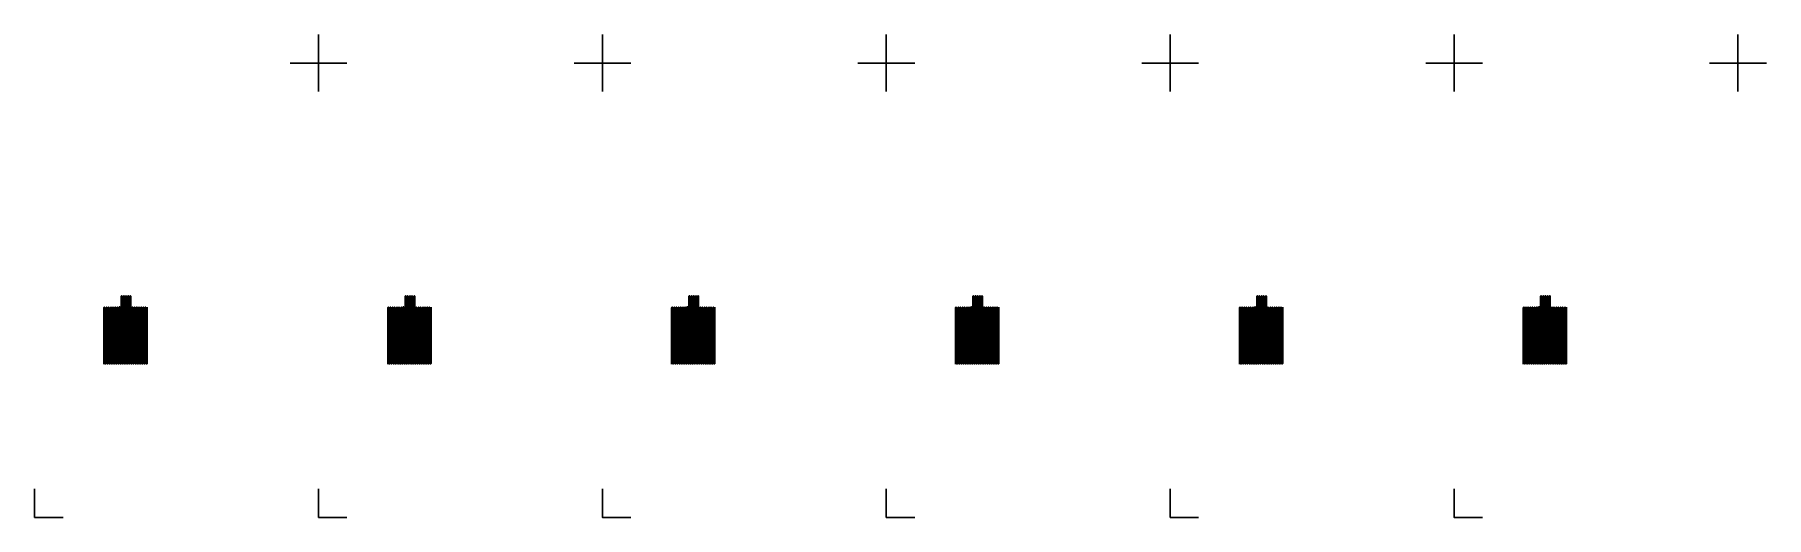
# Model space of a CAD drawing. Header units: inches. Extents: x 0 to 30.5, y 0 to 8.5.
import ezdxf

# ---------------------------------------------------------------- set-up
doc = ezdxf.new("R2010")
doc.units = ezdxf.units.IN
doc.header["$MEASUREMENT"] = 0

msp = doc.modelspace()

# ---------------------------------------------------------------- linework, layer by layer
for p, q in [((5, 7.5), (5, 8.5)), ((10, 7.5), (10, 8.5)), ((15, 7.5), (15, 8.5)), ((20, 7.5), (20, 8.5)), ((25, 7.5), (25, 8.5)), ((30, 7.5), (30, 8.5)), ((4.5, 8), (5.5, 8)), ((9.5, 8), (10.5, 8)), ((14.5, 8), (15.5, 8)), ((19.5, 8), (20.5, 8)), ((24.5, 8), (25.5, 8)), ((29.5, 8), (30.5, 8))]:
    msp.add_line(p, q)
at = {"color": 1, "linetype": 'Continuous'}
for points in [[(1.219, 2.7), (1.219, 3.69, -0.414214), (1.229, 3.7), (1.229, 3.7, -0.414214), (1.238, 3.69), (1.238, 2.71, 0.414214), (1.248, 2.7), (1.248, 2.7, 0.414214), (1.257, 2.71), (1.257, 3.69, -0.414214), (1.267, 3.7), (1.267, 3.7, -0.414214), (1.276, 3.69), (1.276, 2.71, 0.414214), (1.286, 2.7), (1.286, 2.7, 0.414214), (1.295, 2.71), (1.295, 3.69, -0.414214), (1.305, 3.7), (1.305, 3.7, -0.414214), (1.314, 3.69), (1.314, 2.71, 0.414214), (1.324, 2.7), (1.324, 2.7, 0.414214), (1.333, 2.71), (1.333, 3.69, -0.414214), (1.343, 3.7), (1.343, 3.7, -0.414214), (1.352, 3.69), (1.352, 2.71, 0.414214), (1.362, 2.7), (1.362, 2.7, 0.414214), (1.371, 2.71), (1.371, 3.69, -0.414214), (1.381, 3.7), (1.381, 3.7, -0.414214), (1.39, 3.69), (1.39, 2.71, 0.414214), (1.4, 2.7), (1.4, 2.7, 0.414214), (1.41, 2.71), (1.41, 3.69, -0.414214), (1.419, 3.7), (1.419, 3.7, -0.414214), (1.429, 3.69), (1.429, 2.71, 0.414214), (1.438, 2.7), (1.438, 2.7, 0.414214), (1.448, 2.71), (1.448, 3.69, -0.414214), (1.457, 3.7), (1.457, 3.7, -0.414214), (1.467, 3.69), (1.467, 2.71, 0.414214), (1.476, 2.7), (1.476, 2.7, 0.414214), (1.486, 2.71), (1.486, 3.7, -0.023742), (1.486, 3.7), (1.486, 3.7, -0.953616), (1.505, 3.7), (1.505, 2.71, 0.414214), (1.514, 2.7), (1.514, 2.7, 0.414214), (1.524, 2.71), (1.524, 3.89, -0.414214), (1.533, 3.9), (1.533, 3.9, -0.414214), (1.543, 3.89), (1.543, 2.71, 0.414214), (1.552, 2.7), (1.552, 2.7, 0.414214), (1.562, 2.71), (1.562, 3.89, -0.414214), (1.571, 3.9), (1.571, 3.9, -0.414214), (1.581, 3.89), (1.581, 2.71, 0.414214), (1.59, 2.7), (1.59, 2.7, 0.414214), (1.6, 2.71), (1.6, 3.89, -0.414214), (1.61, 3.9), (1.61, 3.9, -0.414214), (1.619, 3.89), (1.619, 2.71, 0.414214), (1.629, 2.7), (1.629, 2.7, 0.414214), (1.638, 2.71), (1.638, 3.89, -0.414214), (1.648, 3.9), (1.648, 3.9, -0.414214), (1.657, 3.89), (1.657, 2.71, 0.414214), (1.667, 2.7), (1.667, 2.7, 0.414214), (1.676, 2.71), (1.676, 3.89, -0.414214), (1.686, 3.9), (1.686, 3.9, -0.414214), (1.695, 3.89), (1.695, 2.71, 0.414214), (1.705, 2.7), (1.705, 2.7, 0.414214), (1.714, 2.71), (1.714, 3.69, -0.414214), (1.724, 3.7), (1.724, 3.7, -0.414214), (1.733, 3.69), (1.733, 2.71, 0.414214), (1.743, 2.7), (1.743, 2.7, 0.414214), (1.752, 2.71), (1.752, 3.69, -0.414214), (1.762, 3.7), (1.762, 3.7, -0.414214), (1.771, 3.69), (1.771, 2.71, 0.414214), (1.781, 2.7), (1.781, 2.7, 0.414214), (1.79, 2.71), (1.79, 3.69, -0.414214), (1.8, 3.7), (1.8, 3.7, -0.414214), (1.81, 3.69), (1.81, 2.71, 0.414214), (1.819, 2.7), (1.819, 2.7, 0.414214), (1.829, 2.71), (1.829, 3.69, -0.414214), (1.838, 3.7), (1.838, 3.7, -0.414214), (1.848, 3.69), (1.848, 2.71, 0.414214), (1.857, 2.7), (1.857, 2.7, 0.414214), (1.867, 2.71), (1.867, 3.69, -0.414214), (1.876, 3.7), (1.876, 3.7, -0.414214), (1.886, 3.69), (1.886, 2.71, 0.414214), (1.895, 2.7), (1.895, 2.7, 0.414214), (1.905, 2.71), (1.905, 3.69, -0.414214), (1.914, 3.7), (1.914, 3.7, -0.414214), (1.924, 3.69), (1.924, 2.71, 0.414214), (1.933, 2.7), (1.933, 2.7, 0.414214), (1.943, 2.71), (1.943, 3.69, -0.414214), (1.952, 3.7), (1.952, 3.7, -0.414214), (1.962, 3.69), (1.962, 2.71, 0.414214), (1.971, 2.7), (1.971, 2.7, 0.414214), (1.981, 2.71), (1.981, 3.7)], [(6.219, 2.7), (6.219, 3.69, -0.414214), (6.229, 3.7), (6.229, 3.7, -0.414214), (6.238, 3.69), (6.238, 2.71, 0.414214), (6.248, 2.7), (6.248, 2.7, 0.414214), (6.257, 2.71), (6.257, 3.69, -0.414214), (6.267, 3.7), (6.267, 3.7, -0.414214), (6.276, 3.69), (6.276, 2.71, 0.414214), (6.286, 2.7), (6.286, 2.7, 0.414214), (6.295, 2.71), (6.295, 3.69, -0.414214), (6.305, 3.7), (6.305, 3.7, -0.414214), (6.314, 3.69), (6.314, 2.71, 0.414214), (6.324, 2.7), (6.324, 2.7, 0.414214), (6.333, 2.71), (6.333, 3.69, -0.414214), (6.343, 3.7), (6.343, 3.7, -0.414214), (6.352, 3.69), (6.352, 2.71, 0.414214), (6.362, 2.7), (6.362, 2.7, 0.414214), (6.371, 2.71), (6.371, 3.69, -0.414214), (6.381, 3.7), (6.381, 3.7, -0.414214), (6.39, 3.69), (6.39, 2.71, 0.414214), (6.4, 2.7), (6.4, 2.7, 0.414214), (6.41, 2.71), (6.41, 3.69, -0.414214), (6.419, 3.7), (6.419, 3.7, -0.414214), (6.429, 3.69), (6.429, 2.71, 0.414214), (6.438, 2.7), (6.438, 2.7, 0.414214), (6.448, 2.71), (6.448, 3.69, -0.414214), (6.457, 3.7), (6.457, 3.7, -0.414214), (6.467, 3.69), (6.467, 2.71, 0.414214), (6.476, 2.7), (6.476, 2.7, 0.414214), (6.486, 2.71), (6.486, 3.7, -0.023742), (6.486, 3.7), (6.486, 3.7, -0.953616), (6.505, 3.7), (6.505, 2.71, 0.414214), (6.514, 2.7), (6.514, 2.7, 0.414214), (6.524, 2.71), (6.524, 3.89, -0.414214), (6.533, 3.9), (6.533, 3.9, -0.414214), (6.543, 3.89), (6.543, 2.71, 0.414214), (6.552, 2.7), (6.552, 2.7, 0.414214), (6.562, 2.71), (6.562, 3.89, -0.414214), (6.571, 3.9), (6.571, 3.9, -0.414214), (6.581, 3.89), (6.581, 2.71, 0.414214), (6.59, 2.7), (6.59, 2.7, 0.414214), (6.6, 2.71), (6.6, 3.89, -0.414214), (6.61, 3.9), (6.61, 3.9, -0.414214), (6.619, 3.89), (6.619, 2.71, 0.414214), (6.629, 2.7), (6.629, 2.7, 0.414214), (6.638, 2.71), (6.638, 3.89, -0.414214), (6.648, 3.9), (6.648, 3.9, -0.414214), (6.657, 3.89), (6.657, 2.71, 0.414214), (6.667, 2.7), (6.667, 2.7, 0.414214), (6.676, 2.71), (6.676, 3.89, -0.414214), (6.686, 3.9), (6.686, 3.9, -0.414214), (6.695, 3.89), (6.695, 2.71, 0.414214), (6.705, 2.7), (6.705, 2.7, 0.414214), (6.714, 2.71), (6.714, 3.69, -0.414214), (6.724, 3.7), (6.724, 3.7, -0.414214), (6.733, 3.69), (6.733, 2.71, 0.414214), (6.743, 2.7), (6.743, 2.7, 0.414214), (6.752, 2.71), (6.752, 3.69, -0.414214), (6.762, 3.7), (6.762, 3.7, -0.414214), (6.771, 3.69), (6.771, 2.71, 0.414214), (6.781, 2.7), (6.781, 2.7, 0.414214), (6.79, 2.71), (6.79, 3.69, -0.414214), (6.8, 3.7), (6.8, 3.7, -0.414214), (6.81, 3.69), (6.81, 2.71, 0.414214), (6.819, 2.7), (6.819, 2.7, 0.414214), (6.829, 2.71), (6.829, 3.69, -0.414214), (6.838, 3.7), (6.838, 3.7, -0.414214), (6.848, 3.69), (6.848, 2.71, 0.414214), (6.857, 2.7), (6.857, 2.7, 0.414214), (6.867, 2.71), (6.867, 3.69, -0.414214), (6.876, 3.7), (6.876, 3.7, -0.414214), (6.886, 3.69), (6.886, 2.71, 0.414214), (6.895, 2.7), (6.895, 2.7, 0.414214), (6.905, 2.71), (6.905, 3.69, -0.414214), (6.914, 3.7), (6.914, 3.7, -0.414214), (6.924, 3.69), (6.924, 2.71, 0.414214), (6.933, 2.7), (6.933, 2.7, 0.414214), (6.943, 2.71), (6.943, 3.69, -0.414214), (6.952, 3.7), (6.952, 3.7, -0.414214), (6.962, 3.69), (6.962, 2.71, 0.414214), (6.971, 2.7), (6.971, 2.7, 0.414214), (6.981, 2.71), (6.981, 3.7)], [(11.219, 2.7), (11.219, 3.69, -0.414214), (11.229, 3.7), (11.229, 3.7, -0.414214), (11.238, 3.69), (11.238, 2.71, 0.414214), (11.248, 2.7), (11.248, 2.7, 0.414214), (11.257, 2.71), (11.257, 3.69, -0.414214), (11.267, 3.7), (11.267, 3.7, -0.414214), (11.276, 3.69), (11.276, 2.71, 0.414214), (11.286, 2.7), (11.286, 2.7, 0.414214), (11.295, 2.71), (11.295, 3.69, -0.414214), (11.305, 3.7), (11.305, 3.7, -0.414214), (11.314, 3.69), (11.314, 2.71, 0.414214), (11.324, 2.7), (11.324, 2.7, 0.414214), (11.333, 2.71), (11.333, 3.69, -0.414214), (11.343, 3.7), (11.343, 3.7, -0.414214), (11.352, 3.69), (11.352, 2.71, 0.414214), (11.362, 2.7), (11.362, 2.7, 0.414214), (11.371, 2.71), (11.371, 3.69, -0.414214), (11.381, 3.7), (11.381, 3.7, -0.414214), (11.39, 3.69), (11.39, 2.71, 0.414214), (11.4, 2.7), (11.4, 2.7, 0.414214), (11.41, 2.71), (11.41, 3.69, -0.414214), (11.419, 3.7), (11.419, 3.7, -0.414214), (11.429, 3.69), (11.429, 2.71, 0.414214), (11.438, 2.7), (11.438, 2.7, 0.414214), (11.448, 2.71), (11.448, 3.69, -0.414214), (11.457, 3.7), (11.457, 3.7, -0.414214), (11.467, 3.69), (11.467, 2.71, 0.414214), (11.476, 2.7), (11.476, 2.7, 0.414214), (11.486, 2.71), (11.486, 3.7, -0.023742), (11.486, 3.7), (11.486, 3.7, -0.953616), (11.505, 3.7), (11.505, 2.71, 0.414214), (11.514, 2.7), (11.514, 2.7, 0.414214), (11.524, 2.71), (11.524, 3.89, -0.414214), (11.533, 3.9), (11.533, 3.9, -0.414214), (11.543, 3.89), (11.543, 2.71, 0.414214), (11.552, 2.7), (11.552, 2.7, 0.414214), (11.562, 2.71), (11.562, 3.89, -0.414214), (11.571, 3.9), (11.571, 3.9, -0.414214), (11.581, 3.89), (11.581, 2.71, 0.414214), (11.59, 2.7), (11.59, 2.7, 0.414214), (11.6, 2.71), (11.6, 3.89, -0.414214), (11.61, 3.9), (11.61, 3.9, -0.414214), (11.619, 3.89), (11.619, 2.71, 0.414214), (11.629, 2.7), (11.629, 2.7, 0.414214), (11.638, 2.71), (11.638, 3.89, -0.414214), (11.648, 3.9), (11.648, 3.9, -0.414214), (11.657, 3.89), (11.657, 2.71, 0.414214), (11.667, 2.7), (11.667, 2.7, 0.414214), (11.676, 2.71), (11.676, 3.89, -0.414214), (11.686, 3.9), (11.686, 3.9, -0.414214), (11.695, 3.89), (11.695, 2.71, 0.414214), (11.705, 2.7), (11.705, 2.7, 0.414214), (11.714, 2.71), (11.714, 3.69, -0.414214), (11.724, 3.7), (11.724, 3.7, -0.414214), (11.733, 3.69), (11.733, 2.71, 0.414214), (11.743, 2.7), (11.743, 2.7, 0.414214), (11.752, 2.71), (11.752, 3.69, -0.414214), (11.762, 3.7), (11.762, 3.7, -0.414214), (11.771, 3.69), (11.771, 2.71, 0.414214), (11.781, 2.7), (11.781, 2.7, 0.414214), (11.79, 2.71), (11.79, 3.69, -0.414214), (11.8, 3.7), (11.8, 3.7, -0.414214), (11.81, 3.69), (11.81, 2.71, 0.414214), (11.819, 2.7), (11.819, 2.7, 0.414214), (11.829, 2.71), (11.829, 3.69, -0.414214), (11.838, 3.7), (11.838, 3.7, -0.414214), (11.848, 3.69), (11.848, 2.71, 0.414214), (11.857, 2.7), (11.857, 2.7, 0.414214), (11.867, 2.71), (11.867, 3.69, -0.414214), (11.876, 3.7), (11.876, 3.7, -0.414214), (11.886, 3.69), (11.886, 2.71, 0.414214), (11.895, 2.7), (11.895, 2.7, 0.414214), (11.905, 2.71), (11.905, 3.69, -0.414214), (11.914, 3.7), (11.914, 3.7, -0.414214), (11.924, 3.69), (11.924, 2.71, 0.414214), (11.933, 2.7), (11.933, 2.7, 0.414214), (11.943, 2.71), (11.943, 3.69, -0.414214), (11.952, 3.7), (11.952, 3.7, -0.414214), (11.962, 3.69), (11.962, 2.71, 0.414214), (11.971, 2.7), (11.971, 2.7, 0.414214), (11.981, 2.71), (11.981, 3.7)], [(16.219, 2.7), (16.219, 3.69, -0.414214), (16.229, 3.7), (16.229, 3.7, -0.414214), (16.238, 3.69), (16.238, 2.71, 0.414214), (16.248, 2.7), (16.248, 2.7, 0.414214), (16.257, 2.71), (16.257, 3.69, -0.414214), (16.267, 3.7), (16.267, 3.7, -0.414214), (16.276, 3.69), (16.276, 2.71, 0.414214), (16.286, 2.7), (16.286, 2.7, 0.414214), (16.295, 2.71), (16.295, 3.69, -0.414214), (16.305, 3.7), (16.305, 3.7, -0.414214), (16.314, 3.69), (16.314, 2.71, 0.414214), (16.324, 2.7), (16.324, 2.7, 0.414214), (16.333, 2.71), (16.333, 3.69, -0.414214), (16.343, 3.7), (16.343, 3.7, -0.414214), (16.352, 3.69), (16.352, 2.71, 0.414214), (16.362, 2.7), (16.362, 2.7, 0.414214), (16.371, 2.71), (16.371, 3.69, -0.414214), (16.381, 3.7), (16.381, 3.7, -0.414214), (16.39, 3.69), (16.39, 2.71, 0.414214), (16.4, 2.7), (16.4, 2.7, 0.414214), (16.41, 2.71), (16.41, 3.69, -0.414214), (16.419, 3.7), (16.419, 3.7, -0.414214), (16.429, 3.69), (16.429, 2.71, 0.414214), (16.438, 2.7), (16.438, 2.7, 0.414214), (16.448, 2.71), (16.448, 3.69, -0.414214), (16.457, 3.7), (16.457, 3.7, -0.414214), (16.467, 3.69), (16.467, 2.71, 0.414214), (16.476, 2.7), (16.476, 2.7, 0.414214), (16.486, 2.71), (16.486, 3.7, -0.023742), (16.486, 3.7), (16.486, 3.7, -0.953616), (16.505, 3.7), (16.505, 2.71, 0.414214), (16.514, 2.7), (16.514, 2.7, 0.414214), (16.524, 2.71), (16.524, 3.89, -0.414214), (16.533, 3.9), (16.533, 3.9, -0.414214), (16.543, 3.89), (16.543, 2.71, 0.414214), (16.552, 2.7), (16.552, 2.7, 0.414214), (16.562, 2.71), (16.562, 3.89, -0.414214), (16.571, 3.9), (16.571, 3.9, -0.414214), (16.581, 3.89), (16.581, 2.71, 0.414214), (16.59, 2.7), (16.59, 2.7, 0.414214), (16.6, 2.71), (16.6, 3.89, -0.414214), (16.61, 3.9), (16.61, 3.9, -0.414214), (16.619, 3.89), (16.619, 2.71, 0.414214), (16.629, 2.7), (16.629, 2.7, 0.414214), (16.638, 2.71), (16.638, 3.89, -0.414214), (16.648, 3.9), (16.648, 3.9, -0.414214), (16.657, 3.89), (16.657, 2.71, 0.414214), (16.667, 2.7), (16.667, 2.7, 0.414214), (16.676, 2.71), (16.676, 3.89, -0.414214), (16.686, 3.9), (16.686, 3.9, -0.414214), (16.695, 3.89), (16.695, 2.71, 0.414214), (16.705, 2.7), (16.705, 2.7, 0.414214), (16.714, 2.71), (16.714, 3.69, -0.414214), (16.724, 3.7), (16.724, 3.7, -0.414214), (16.733, 3.69), (16.733, 2.71, 0.414214), (16.743, 2.7), (16.743, 2.7, 0.414214), (16.752, 2.71), (16.752, 3.69, -0.414214), (16.762, 3.7), (16.762, 3.7, -0.414214), (16.771, 3.69), (16.771, 2.71, 0.414214), (16.781, 2.7), (16.781, 2.7, 0.414214), (16.79, 2.71), (16.79, 3.69, -0.414214), (16.8, 3.7), (16.8, 3.7, -0.414214), (16.81, 3.69), (16.81, 2.71, 0.414214), (16.819, 2.7), (16.819, 2.7, 0.414214), (16.829, 2.71), (16.829, 3.69, -0.414214), (16.838, 3.7), (16.838, 3.7, -0.414214), (16.848, 3.69), (16.848, 2.71, 0.414214), (16.857, 2.7), (16.857, 2.7, 0.414214), (16.867, 2.71), (16.867, 3.69, -0.414214), (16.876, 3.7), (16.876, 3.7, -0.414214), (16.886, 3.69), (16.886, 2.71, 0.414214), (16.895, 2.7), (16.895, 2.7, 0.414214), (16.905, 2.71), (16.905, 3.69, -0.414214), (16.914, 3.7), (16.914, 3.7, -0.414214), (16.924, 3.69), (16.924, 2.71, 0.414214), (16.933, 2.7), (16.933, 2.7, 0.414214), (16.943, 2.71), (16.943, 3.69, -0.414214), (16.952, 3.7), (16.952, 3.7, -0.414214), (16.962, 3.69), (16.962, 2.71, 0.414214), (16.971, 2.7), (16.971, 2.7, 0.414214), (16.981, 2.71), (16.981, 3.7)], [(21.219, 2.7), (21.219, 3.69, -0.414214), (21.229, 3.7), (21.229, 3.7, -0.414214), (21.238, 3.69), (21.238, 2.71, 0.414214), (21.248, 2.7), (21.248, 2.7, 0.414214), (21.257, 2.71), (21.257, 3.69, -0.414214), (21.267, 3.7), (21.267, 3.7, -0.414214), (21.276, 3.69), (21.276, 2.71, 0.414214), (21.286, 2.7), (21.286, 2.7, 0.414214), (21.295, 2.71), (21.295, 3.69, -0.414214), (21.305, 3.7), (21.305, 3.7, -0.414214), (21.314, 3.69), (21.314, 2.71, 0.414214), (21.324, 2.7), (21.324, 2.7, 0.414214), (21.333, 2.71), (21.333, 3.69, -0.414214), (21.343, 3.7), (21.343, 3.7, -0.414214), (21.352, 3.69), (21.352, 2.71, 0.414214), (21.362, 2.7), (21.362, 2.7, 0.414214), (21.371, 2.71), (21.371, 3.69, -0.414214), (21.381, 3.7), (21.381, 3.7, -0.414214), (21.39, 3.69), (21.39, 2.71, 0.414214), (21.4, 2.7), (21.4, 2.7, 0.414214), (21.41, 2.71), (21.41, 3.69, -0.414214), (21.419, 3.7), (21.419, 3.7, -0.414214), (21.429, 3.69), (21.429, 2.71, 0.414214), (21.438, 2.7), (21.438, 2.7, 0.414214), (21.448, 2.71), (21.448, 3.69, -0.414214), (21.457, 3.7), (21.457, 3.7, -0.414214), (21.467, 3.69), (21.467, 2.71, 0.414214), (21.476, 2.7), (21.476, 2.7, 0.414214), (21.486, 2.71), (21.486, 3.7, -0.023742), (21.486, 3.7), (21.486, 3.7, -0.953616), (21.505, 3.7), (21.505, 2.71, 0.414214), (21.514, 2.7), (21.514, 2.7, 0.414214), (21.524, 2.71), (21.524, 3.89, -0.414214), (21.533, 3.9), (21.533, 3.9, -0.414214), (21.543, 3.89), (21.543, 2.71, 0.414214), (21.552, 2.7), (21.552, 2.7, 0.414214), (21.562, 2.71), (21.562, 3.89, -0.414214), (21.571, 3.9), (21.571, 3.9, -0.414214), (21.581, 3.89), (21.581, 2.71, 0.414214), (21.59, 2.7), (21.59, 2.7, 0.414214), (21.6, 2.71), (21.6, 3.89, -0.414214), (21.61, 3.9), (21.61, 3.9, -0.414214), (21.619, 3.89), (21.619, 2.71, 0.414214), (21.629, 2.7), (21.629, 2.7, 0.414214), (21.638, 2.71), (21.638, 3.89, -0.414214), (21.648, 3.9), (21.648, 3.9, -0.414214), (21.657, 3.89), (21.657, 2.71, 0.414214), (21.667, 2.7), (21.667, 2.7, 0.414214), (21.676, 2.71), (21.676, 3.89, -0.414214), (21.686, 3.9), (21.686, 3.9, -0.414214), (21.695, 3.89), (21.695, 2.71, 0.414214), (21.705, 2.7), (21.705, 2.7, 0.414214), (21.714, 2.71), (21.714, 3.69, -0.414214), (21.724, 3.7), (21.724, 3.7, -0.414214), (21.733, 3.69), (21.733, 2.71, 0.414214), (21.743, 2.7), (21.743, 2.7, 0.414214), (21.752, 2.71), (21.752, 3.69, -0.414214), (21.762, 3.7), (21.762, 3.7, -0.414214), (21.771, 3.69), (21.771, 2.71, 0.414214), (21.781, 2.7), (21.781, 2.7, 0.414214), (21.79, 2.71), (21.79, 3.69, -0.414214), (21.8, 3.7), (21.8, 3.7, -0.414214), (21.81, 3.69), (21.81, 2.71, 0.414214), (21.819, 2.7), (21.819, 2.7, 0.414214), (21.829, 2.71), (21.829, 3.69, -0.414214), (21.838, 3.7), (21.838, 3.7, -0.414214), (21.848, 3.69), (21.848, 2.71, 0.414214), (21.857, 2.7), (21.857, 2.7, 0.414214), (21.867, 2.71), (21.867, 3.69, -0.414214), (21.876, 3.7), (21.876, 3.7, -0.414214), (21.886, 3.69), (21.886, 2.71, 0.414214), (21.895, 2.7), (21.895, 2.7, 0.414214), (21.905, 2.71), (21.905, 3.69, -0.414214), (21.914, 3.7), (21.914, 3.7, -0.414214), (21.924, 3.69), (21.924, 2.71, 0.414214), (21.933, 2.7), (21.933, 2.7, 0.414214), (21.943, 2.71), (21.943, 3.69, -0.414214), (21.952, 3.7), (21.952, 3.7, -0.414214), (21.962, 3.69), (21.962, 2.71, 0.414214), (21.971, 2.7), (21.971, 2.7, 0.414214), (21.981, 2.71), (21.981, 3.7)], [(26.219, 2.7), (26.219, 3.69, -0.414214), (26.229, 3.7), (26.229, 3.7, -0.414214), (26.238, 3.69), (26.238, 2.71, 0.414214), (26.248, 2.7), (26.248, 2.7, 0.414214), (26.257, 2.71), (26.257, 3.69, -0.414214), (26.267, 3.7), (26.267, 3.7, -0.414214), (26.276, 3.69), (26.276, 2.71, 0.414214), (26.286, 2.7), (26.286, 2.7, 0.414214), (26.295, 2.71), (26.295, 3.69, -0.414214), (26.305, 3.7), (26.305, 3.7, -0.414214), (26.314, 3.69), (26.314, 2.71, 0.414214), (26.324, 2.7), (26.324, 2.7, 0.414214), (26.333, 2.71), (26.333, 3.69, -0.414214), (26.343, 3.7), (26.343, 3.7, -0.414214), (26.352, 3.69), (26.352, 2.71, 0.414214), (26.362, 2.7), (26.362, 2.7, 0.414214), (26.371, 2.71), (26.371, 3.69, -0.414214), (26.381, 3.7), (26.381, 3.7, -0.414214), (26.39, 3.69), (26.39, 2.71, 0.414214), (26.4, 2.7), (26.4, 2.7, 0.414214), (26.41, 2.71), (26.41, 3.69, -0.414214), (26.419, 3.7), (26.419, 3.7, -0.414214), (26.429, 3.69), (26.429, 2.71, 0.414214), (26.438, 2.7), (26.438, 2.7, 0.414214), (26.448, 2.71), (26.448, 3.69, -0.414214), (26.457, 3.7), (26.457, 3.7, -0.414214), (26.467, 3.69), (26.467, 2.71, 0.414214), (26.476, 2.7), (26.476, 2.7, 0.414214), (26.486, 2.71), (26.486, 3.7, -0.023742), (26.486, 3.7), (26.486, 3.7, -0.953616), (26.505, 3.7), (26.505, 2.71, 0.414214), (26.514, 2.7), (26.514, 2.7, 0.414214), (26.524, 2.71), (26.524, 3.89, -0.414214), (26.533, 3.9), (26.533, 3.9, -0.414214), (26.543, 3.89), (26.543, 2.71, 0.414214), (26.552, 2.7), (26.552, 2.7, 0.414214), (26.562, 2.71), (26.562, 3.89, -0.414214), (26.571, 3.9), (26.571, 3.9, -0.414214), (26.581, 3.89), (26.581, 2.71, 0.414214), (26.59, 2.7), (26.59, 2.7, 0.414214), (26.6, 2.71), (26.6, 3.89, -0.414214), (26.61, 3.9), (26.61, 3.9, -0.414214), (26.619, 3.89), (26.619, 2.71, 0.414214), (26.629, 2.7), (26.629, 2.7, 0.414214), (26.638, 2.71), (26.638, 3.89, -0.414214), (26.648, 3.9), (26.648, 3.9, -0.414214), (26.657, 3.89), (26.657, 2.71, 0.414214), (26.667, 2.7), (26.667, 2.7, 0.414214), (26.676, 2.71), (26.676, 3.89, -0.414214), (26.686, 3.9), (26.686, 3.9, -0.414214), (26.695, 3.89), (26.695, 2.71, 0.414214), (26.705, 2.7), (26.705, 2.7, 0.414214), (26.714, 2.71), (26.714, 3.69, -0.414214), (26.724, 3.7), (26.724, 3.7, -0.414214), (26.733, 3.69), (26.733, 2.71, 0.414214), (26.743, 2.7), (26.743, 2.7, 0.414214), (26.752, 2.71), (26.752, 3.69, -0.414214), (26.762, 3.7), (26.762, 3.7, -0.414214), (26.771, 3.69), (26.771, 2.71, 0.414214), (26.781, 2.7), (26.781, 2.7, 0.414214), (26.79, 2.71), (26.79, 3.69, -0.414214), (26.8, 3.7), (26.8, 3.7, -0.414214), (26.81, 3.69), (26.81, 2.71, 0.414214), (26.819, 2.7), (26.819, 2.7, 0.414214), (26.829, 2.71), (26.829, 3.69, -0.414214), (26.838, 3.7), (26.838, 3.7, -0.414214), (26.848, 3.69), (26.848, 2.71, 0.414214), (26.857, 2.7), (26.857, 2.7, 0.414214), (26.867, 2.71), (26.867, 3.69, -0.414214), (26.876, 3.7), (26.876, 3.7, -0.414214), (26.886, 3.69), (26.886, 2.71, 0.414214), (26.895, 2.7), (26.895, 2.7, 0.414214), (26.905, 2.71), (26.905, 3.69, -0.414214), (26.914, 3.7), (26.914, 3.7, -0.414214), (26.924, 3.69), (26.924, 2.71, 0.414214), (26.933, 2.7), (26.933, 2.7, 0.414214), (26.943, 2.71), (26.943, 3.69, -0.414214), (26.952, 3.7), (26.952, 3.7, -0.414214), (26.962, 3.69), (26.962, 2.71, 0.414214), (26.971, 2.7), (26.971, 2.7, 0.414214), (26.981, 2.71), (26.981, 3.7)]]:
    msp.add_lwpolyline(points, format="xyb", dxfattribs=at)
for points in [[(0, 0.5), (0, 0), (0.5, 0)], [(5, 0.5), (5, 0), (5.5, 0)], [(10, 0.5), (10, 0), (10.5, 0)], [(15, 0.5), (15, 0), (15.5, 0)], [(20, 0.5), (20, 0), (20.5, 0)], [(25, 0.5), (25, 0), (25.5, 0)]]:
    msp.add_lwpolyline(points)

doc.saveas('drawing.dxf')
